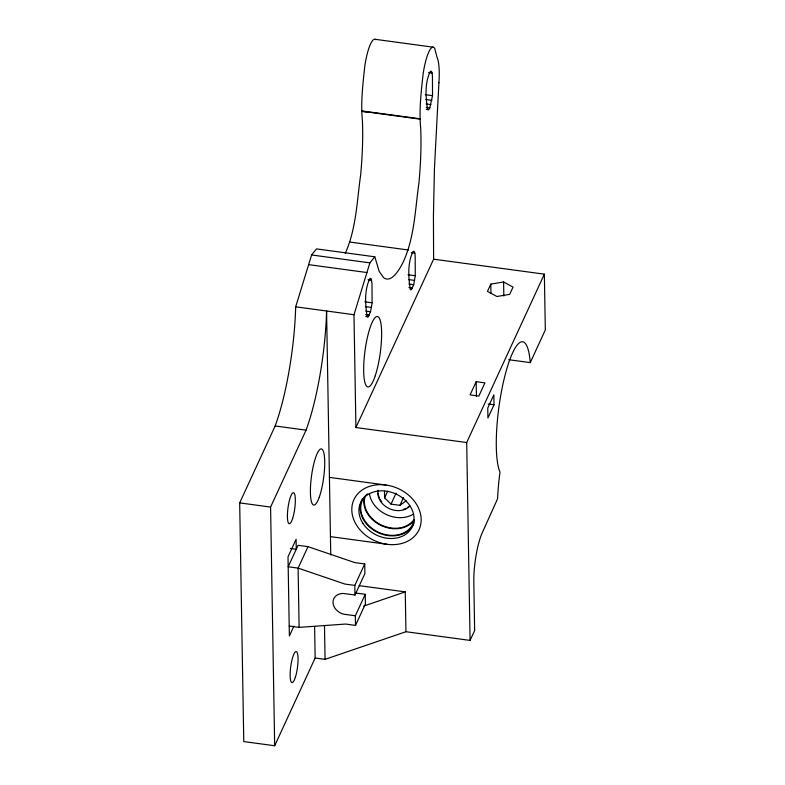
<?xml version="1.0" encoding="UTF-8"?>
<svg xmlns="http://www.w3.org/2000/svg" width="785" height="785" viewBox="0 0 785 785"><rect width="100%" height="100%" fill="white"/><g stroke="black" fill="none" stroke-linecap="round" stroke-linejoin="round"><path stroke-width="1.18" d="M372.09 302.784L372.002 283.532L370.991 278.43L369.961 278.41C364.122 289.95 365.27 304.472 367.184 316.787L368.204 316.806L370.54 311.753L372.09 302.784L364.839 301.803M415.265 275.731L415.177 256.479L414.873 253.172L414.156 251.377L413.136 251.357C407.287 262.897 408.435 277.419 410.349 289.734L411.379 289.753L413.705 284.7L415.265 275.731L408.004 274.75M432.525 95.652L432.437 76.4L432.142 73.084L431.426 71.288L430.396 71.268C424.557 82.808 425.696 97.33 427.609 109.655L428.639 109.665L429.817 107.898L432.525 95.652L425.274 94.671M438.923 82.798L434.439 168.638L433.438 215.463L433.605 259.178L355.919 427.531L466.692 442.534L544.358 274.161L433.605 259.178M345.272 253.329C356.262 228.886 356.92 201.186 360.649 174.967A120.419 26.082 -82.3 0 0 362.425 120.9C360.59 102.442 362.876 83.995 364.868 65.606A29.516 6.388 -82.3 0 1 375.623 39.593M314.608 626.616L315.148 658.007L274.671 745.75L243.772 741.57L239.68 502.891L275.162 425.97A104.228 22.569 -82.3 0 0 295.68 306.817L311.596 254.968L316.512 248.904L374.818 256.803L379.155 271.316L383.423 277.478A120.213 26.033 -82.3 0 0 388.457 278.979A120.527 26.101 -82.3 0 0 403.068 262.337C414.578 237.639 415.137 209.467 418.945 182.856A120.419 26.082 -82.3 0 0 420.731 128.799C418.896 110.342 421.172 91.894 423.174 73.505A29.516 6.388 -82.3 0 1 434.723 48.454L437.068 57.413A38.249 8.282 -82.3 0 1 438.923 82.798M355.919 427.531L353.986 314.716L369.902 262.857L374.818 256.803M274.671 745.75L270.58 507.081L306.072 430.16A104.228 22.569 -82.3 0 0 326.58 310.997L330.76 554.966M365.241 594.314L355.34 615.764L343.869 614.223A12.658 10.097 24.8 0 1 333.007 602.438A12.658 10.097 24.8 0 1 343.438 593.47L354.987 595.03L364.888 573.57L364.721 563.944L354.81 562.6L308.005 546.654L298.104 568.114L299.114 627.372L345.596 624.055L355.507 625.4L365.408 603.94L365.241 594.314L355.33 592.969M293.914 626.145L289.371 635.987L288.016 556.81L296.092 539.315L296.259 549.274L290.43 548.489M406.159 500.791L399.948 505.324L391.018 504.117L384.621 497.867L387.672 491.243M490.811 284.101L487.456 291.363L496.895 296.495L509.681 294.365L513.027 287.104L503.597 281.972L490.811 284.101L490.968 293.462M391.018 504.117L396.101 493.098M354.987 595.03L354.82 585.404L364.721 563.944M399.948 505.324L403.5 497.611M476.171 381.696L470.078 394.904L478.83 396.082L484.914 382.874L476.171 381.696L476.426 396.327M494.02 404.795L487.927 418.003L487.76 408.043L493.843 394.835L494.02 404.795L488.191 404.01M508.729 359.707L530.258 362.621L545.32 329.965L544.358 274.161M315.148 658.007L325.059 659.351L405.943 631.719L470.078 640.403L474.65 630.502L473.816 582.019A36.159 7.83 -82.3 0 1 482.441 532.328L497.582 498.779A68.109 14.748 -82.3 0 1 499.231 478.153L499.996 472.099L499.083 469.695A68.099 14.748 -82.3 0 1 506.443 370.088A68.099 14.748 -82.3 0 1 530.14 361.061L530.258 362.621M363.661 606.089L405.266 591.88L405.943 631.719M374.72 39.25L433.016 47.149M428.512 72.593L432.142 73.084M425.872 99.499L431.917 100.313M426.127 103.954L430.965 104.611M426.186 107.408L429.817 107.898M426.216 109.341L428.639 109.665M361.944 110.921L420.25 118.82M361.826 111.264L420.132 119.153M361.836 111.372L367.665 112.167M350.09 242.104L408.396 250.003M411.252 252.682L414.873 253.172M311.596 254.968L369.902 262.857M308.623 264.643L366.929 272.532M408.612 279.578L414.657 280.402M408.867 284.042L413.705 284.7M368.077 279.735L371.707 280.225M408.926 287.496L412.557 287.987M365.437 306.631L371.491 307.445M365.702 311.096L370.54 311.753M365.761 314.54L369.382 315.03M295.68 306.817L353.986 314.716M365.79 316.473L368.204 316.806M275.162 425.97L306.072 430.16M329.425 477.378L385.984 485.032A35.855 28.594 24.8 0 1 416.786 533.545A35.855 28.594 24.8 0 1 356.704 525.41A35.855 28.594 24.8 0 1 385.984 485.032M239.68 502.891L270.58 507.081M330.446 536.636L386.995 544.29M308.005 546.654L298.084 545.31L288.193 566.77L298.104 568.114L344.909 584.06L354.82 585.404M359.137 585.639L405.266 591.88M289.204 626.028L299.114 627.372M503.597 281.972L503.833 296.014M466.692 442.534L470.078 640.403M384.503 491.332L384.621 497.867M355.34 615.764L355.507 625.4M324.48 625.547L325.059 659.351M414.058 522.839A28.495 22.726 24.8 0 1 378.203 532.672A28.495 22.726 24.8 0 1 362.366 499.034M409.878 505.942A18.084 14.415 24.8 0 1 388.644 508.297A18.084 14.415 24.8 0 1 378.164 490.085M409.515 505.972A18.084 14.415 24.8 0 1 408.004 507.218M406.296 508.248A18.084 14.415 24.8 0 1 403.382 509.367M381.765 501.89A18.084 14.415 24.8 0 1 379.95 499.142M379.479 498.181A18.084 14.415 24.8 0 1 378.174 493.265M414.323 520.112A27.887 22.245 24.8 0 1 381.451 525.626A27.887 22.245 24.8 0 1 364.279 497.052M413.872 521.515A27.887 22.245 24.8 0 1 377.752 531.916A27.887 22.245 24.8 0 1 364.142 497.337M365.643 495.521A27.887 22.245 24.8 0 1 367.4 493.883M413.577 513.998A27.279 21.754 24.8 0 1 386.534 514.626A27.279 21.754 24.8 0 1 369.421 493.657M413.803 519.788A27.279 21.754 24.8 0 1 381.01 524.88A27.279 21.754 24.8 0 1 365.162 496.13M319.25 497.219A28.329 6.133 -82.3 0 0 322.763 450.001A28.329 6.133 -82.3 0 0 310.693 483.727A28.329 6.133 -82.3 0 0 319.25 497.219M362.817 523.202A28.495 22.726 24.8 0 0 410.565 529.669A28.495 22.726 24.8 0 0 386.092 491.116A28.495 22.726 24.8 0 0 362.817 523.202M375.22 375.809A35.56 7.703 -82.3 0 0 378.831 317.405A35.56 7.703 -82.3 0 0 363.897 362.022A35.56 7.703 -82.3 0 0 375.22 375.809M295.337 677.367A15.671 3.395 -82.3 0 0 296.74 651.854A15.671 3.395 -82.3 0 0 290.214 672.019A15.671 3.395 -82.3 0 0 295.337 677.367M292.609 518.512A15.671 3.395 -82.3 0 0 294.012 493A15.671 3.395 -82.3 0 0 287.487 513.164A15.671 3.395 -82.3 0 0 292.609 518.512"/></g></svg>
